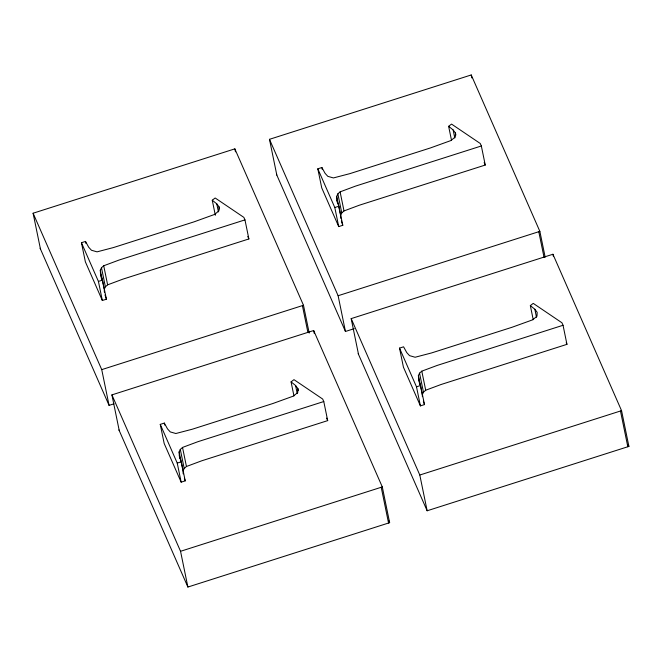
<?xml version="1.0" encoding="UTF-8"?>
<svg xmlns="http://www.w3.org/2000/svg" width="662" height="662" viewBox="0 0 662 662"><rect width="100%" height="100%" fill="white"/><g stroke="black" fill="none" stroke-linecap="round" stroke-linejoin="round"><path stroke-width="0.99" d="M212.254 200.214L216.772 203.855L219.097 206.941L218.923 210.847L214.604 214.43L194.04 221.853L113.525 247.538L97.041 251.85L91.455 250.253L88.7 247.24L85.506 241.423L81.443 242.722L85.357 261.788L102.337 300.498L106.408 299.199L102.494 280.125L100.525 274.142L100.301 270.27L101.476 267.746L103.719 265.768L119.019 260.067L244.965 219.883L243.864 217.384L215.167 197.988L212.254 200.214L215.34 215.266M291.073 381.875L295.583 385.516L297.908 388.602L297.743 392.508L293.423 396.091L272.852 403.522L192.336 429.208L175.86 433.511L170.266 431.922L167.519 428.902L164.325 423.084L160.254 424.383L164.168 443.457L181.156 482.159L185.219 480.86L181.305 461.795L179.336 455.804L179.112 451.939L180.296 449.407L182.53 447.429L197.83 441.728L323.776 401.544L322.675 399.045L293.978 379.649L291.073 381.875L293.953 395.926M448.629 126.31L453.147 129.951L455.473 133.037L455.307 136.935L450.979 140.526L430.416 147.949L349.9 173.634L333.416 177.937L327.831 176.349L325.083 173.336L321.889 167.519L317.818 168.818L321.732 187.884L338.712 226.586L342.784 225.287L338.87 206.221L336.9 200.23L336.677 196.366L337.86 193.842L340.094 191.864L355.395 186.154L481.34 145.979L480.24 143.472L451.542 124.084L448.629 126.31L451.517 140.352M244.965 219.883L248.879 238.949L122.933 279.132L107.625 284.834L105.39 286.812L104.215 289.344L100.301 270.27M323.776 401.544L327.69 420.618L201.745 460.793L186.444 466.495L184.21 468.473L183.026 471.005L183.2 473.901M481.34 145.979L485.254 165.045L359.309 205.22L344.008 210.93L341.774 212.907L340.591 215.431L340.756 218.336M419.625 384.548L418.376 375.668L419.551 373.136L421.793 371.159L437.094 365.457L563.039 325.274L561.939 322.775L533.241 303.378L530.328 305.604L533.216 319.655M422.397 396.662L422.29 394.734L423.465 392.202L425.707 390.224L441.008 384.523L566.953 344.339L563.039 325.274M40.44 248.97L33.1 213.222L234.853 148.859L303.486 305.273L309.195 333.077M276.815 175.066L269.475 139.318L471.228 74.955L539.861 231.361L545.165 257.187M102.337 300.498L98.423 281.424L102.494 280.125M338.712 226.586L334.798 207.52L338.87 206.221M113.996 403.812L109.073 405.384L101.733 369.628L303.486 305.273M354.302 328.65L345.448 331.472L338.117 295.724L539.861 231.361M119.251 430.639L111.919 394.883L313.664 330.528L382.305 486.934L389.637 522.682L187.892 587.045L118.928 429.886M358.514 354.36L351.174 318.612L552.927 254.249L621.56 410.663L628.9 446.411L427.147 510.774L358.183 353.616M418.599 379.533L420.569 385.524L424.483 404.59L420.411 405.889L403.431 367.178L399.517 348.113L403.58 346.814L406.782 352.631L409.53 355.643L415.115 357.24L431.599 352.929L512.115 327.243L532.678 319.82L536.998 316.237L537.172 312.332L534.846 309.245L530.328 305.604M181.156 482.159L177.242 463.094L181.305 461.795M420.411 405.889L416.497 386.815L420.569 385.524M187.892 587.045L180.552 551.297L382.305 486.934M427.147 510.774L419.807 475.026L621.56 410.663M628.072 444.525L628.9 446.411M566.217 342.676L566.953 344.339M484.154 162.538L485.254 165.045M399.517 348.113L416.497 386.815M317.818 168.818L334.798 207.52M351.174 318.612L419.807 475.026M269.475 139.318L338.117 295.724M276.484 174.321L345.448 331.472M388.817 520.804L389.637 522.682M247.778 236.45L248.879 238.949M326.589 418.111L327.69 420.618M81.443 242.722L98.423 281.424M160.254 424.383L177.242 463.094M33.1 213.222L101.733 369.628M111.919 394.883L180.552 551.297M40.109 248.225L109.073 405.384M423.357 401.164L424.483 404.59M341.377 221.009L342.784 225.287M184.375 478.295L185.219 480.86M105.001 294.921L106.408 299.199M620.476 411.011L627.816 446.759M552.927 254.249L553.333 256.235M538.777 231.708L544.081 257.526M534.846 309.245L536.493 317.272M471.228 74.955L471.841 77.934M455.473 133.037L455.886 135.04M453.147 129.951L454.794 137.977M421.793 371.159L425.707 390.224M419.551 373.136L423.465 392.202M418.376 375.668L422.29 394.734M340.094 191.864L344.008 210.93M337.86 193.842L341.774 212.907M336.677 196.366L340.384 214.43M336.9 200.23L337.521 203.242M321.889 167.519L322.295 169.522M381.221 487.282L388.553 523.03M313.664 330.528L314.276 333.507M302.402 305.612L307.904 332.432M297.908 388.602L298.322 390.613M295.583 385.516L297.23 393.551M234.853 148.859L235.465 151.838M219.097 206.941L219.503 208.952M216.772 203.855L218.419 211.881M182.53 447.429L186.444 466.495M180.296 449.407L184.21 468.473M179.112 451.939L182.828 470.003M179.336 455.804L179.956 458.816M164.325 423.084L164.739 425.095M103.719 265.768L107.625 284.834M101.476 267.746L105.39 286.812M100.525 274.142L101.758 280.158M85.506 241.423L85.919 243.434M104.273 290.304L104.381 292.24"/></g></svg>
